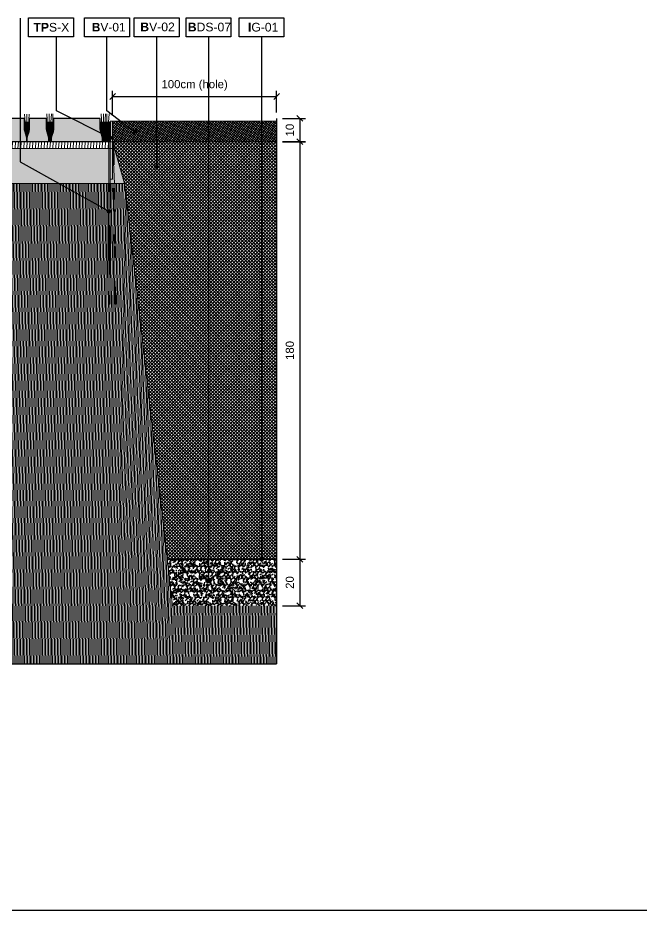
# Model space of a CAD drawing. Header units: metres. Extents: x -325 to 301, y -147 to 149.
# Drawn here: x 69.228 to 71.913, y 13.457 to 17.302 of the extents above; entities that cross this region are included whole.
import ezdxf

# ---------------------------------------------------------------- set-up
doc = ezdxf.new("R2010")
doc.units = ezdxf.units.M
doc.linetypes.add('ACAD_ISO03W100', pattern=[30, 12, -18])
doc.linetypes.add('DASH_1', pattern=[0.4, 0.1, -0.3])
doc.layers.get('Defpoints').update_dxf_attribs({"lineweight": 13})
doc.layers.add('-aux', color=50, linetype='Continuous', plot=False)
doc.layers.add('0-TX-1_25', color=7, linetype='Continuous', true_color=0x3f4f7f)
doc.layers.add('03-SOL-H-sorra', color=7, linetype='Continuous', true_color=0x7e7a67)
for name, color, linetype in [('02-L-Geotextile', 32, 'Continuous'), ('1-L- kodolé', 7, 'Continuous'), ('1-SECCIÓ', 1, 'Continuous'), ('A-KEYPLAN_HATCH', 7, 'Continuous'), ('A_TEXT_2', 7, 'Continuous'), ('EIT_3 TR terra vegetal', 45, 'Continuous')]:
    doc.layers.add(name, color=color, linetype=linetype)
for name, color, linetype, lineweight, true_color in [('03-TR-Paviment_05_Open Joint Precast Pavements', 7, 'Continuous', 5, 0xb3b3b3), ('3- TR terra vegetal', 7, 'Continuous', 0, 0xbea68e), ('3-TR sorra granitica', 7, 'Continuous', 0, 0xf2dac9)]:
    doc.layers.add(name, color=color, linetype=linetype, lineweight=lineweight, true_color=true_color)
for name, color, linetype, lineweight in [('1-CM', 7, 'Continuous', 0), ('1-L-GESPA', 64, 'Continuous', 0), ('2-metall', 5, 'Continuous', 0), ('3-TR Seleccionat', 44, 'Continuous', 0), ('3-TR Tot-u', 37, 'Continuous', 0), ('3-TR-recebo', 252, 'Continuous', 0)]:
    doc.layers.add(name, color=color, linetype=linetype, lineweight=lineweight)
doc.styles.add('Arial_4', font='arial.ttf', dxfattribs={"height": 1.8})
doc.styles.get("Standard").update_dxf_attribs({"font": 'arial.ttf'})
doc.dimstyles.new('ISO-25', dxfattribs={"dimtxt": 0.1, "dimasz": 0.1, "dimexe": 0.1, "dimexo": 0.1, "dimgap": 0.1, "dimtad": 1, "dimdec": 0, "dimlfac": 100, "dimzin": 9, "dimtxsty": 'Standard', "dimblk": 'OBLIQUE', "dimcen": 0.1, "dimadec": 0, "dimazin": 0, "dimtfac": 1, "dimtdec": 0, "dimtmove": 0, "dimatfit": 3, "dimldrblk": 'OBLIQUE', "dimfxl": 1, "dimarcsym": 0})
pattern_1 = [(356.7506083412253, (119.4300498744814, -9.865217938672465), (0.0001417054676983827, 0.002495980681099989), [])]

# ---------------------------------------------------------------- blocks, each defined once
blk = doc.blocks.new('_Oblique')
at = {"color": 0, "lineweight": -2}
blk.add_line((-0.499999999995058, -0.4999999998130015), (0.500000000028669, 0.500000000163238), dxfattribs=at)
blk = doc.blocks.new('*D2151')
at = {"layer": '0-TX-1_25', "color": 0, "lineweight": -2, "transparency": 16777216}
for p, q in [((70.36767652170772, 16.86848977604487), (70.46765971916469, 16.86848977604487)), ((70.44265971916468, 16.86848977604487), (70.44265971916468, 16.76808887358889)), ((70.36767652170772, 16.76808887358889), (70.46765971916469, 16.76808887358889))]:
    blk.add_line(p, q, dxfattribs=at)
at = {"layer": 'Defpoints', "color": 0, "transparency": 16777216}
for p in [(70.34267652170772, 16.86848977604487), (70.34267652170772, 16.76808887358889), (70.44265971916468, 16.76808887358889)]:
    blk.add_point(p, dxfattribs=at)
at = {"layer": '0-TX-1_25', "color": 0, "lineweight": -2, "transparency": 16777216, "xscale": 0.025, "yscale": 0.025, "zscale": 0.025}
for p, rotation in [((70.44265971916468, 16.86848977604487), 90), ((70.44265971916468, 16.76808887358889), 270)]:
    blk.add_blockref('_Oblique', p, dxfattribs=dict(at, rotation=rotation))
at = {"layer": '0-TX-1_25', "color": 0, "transparency": 16777216, "insert": (70.39978966459441, 16.81828932481686), "char_height": 0.035, "attachment_point": 5, "rotation": 90}
blk.add_mtext('10', dxfattribs=at)
blk = doc.blocks.new('*D2145')
at = {"layer": '0-TX-1_25', "color": 0, "lineweight": -2, "transparency": 16777216}
for p, q in [((70.3677384717866, 16.76851358359271), (70.4677216691313, 16.76851358359271)), ((70.44272166913129, 16.76851358359271), (70.44272166913129, 14.96851387272304)), ((70.36773847167413, 14.96851387272304), (70.4677216691313, 14.96851387272304))]:
    blk.add_line(p, q, dxfattribs=at)
at = {"layer": 'Defpoints', "color": 0, "transparency": 16777216}
for p in [(70.34273847178659, 16.76851358359271), (70.34273847167412, 14.96851387272304), (70.44272166913129, 14.96851387272304)]:
    blk.add_point(p, dxfattribs=at)
at = {"layer": '0-TX-1_25', "color": 0, "lineweight": -2, "transparency": 16777216, "xscale": 0.025, "yscale": 0.025, "zscale": 0.025}
for p, rotation in [((70.44272166913129, 16.76851358359271), 90), ((70.44272166913129, 14.96851387272304), 270)]:
    blk.add_blockref('_Oblique', p, dxfattribs=dict(at, rotation=rotation))
at = {"layer": '0-TX-1_25', "color": 0, "transparency": 16777216, "insert": (70.39985161456102, 15.86851372815785), "char_height": 0.035, "attachment_point": 5, "rotation": 90}
blk.add_mtext('180', dxfattribs=at)
blk = doc.blocks.new('*D2146')
at = {"layer": '0-TX-1_25', "color": 0, "lineweight": -2, "transparency": 16777216}
for p, q in [((70.36767652182019, 14.96848977604491), (70.46765971916497, 14.96848977604491)), ((70.44265971916496, 14.96848977604491), (70.44265971916496, 14.76848977604488)), ((70.36767652170772, 14.76848977604488), (70.46765971916497, 14.76848977604488))]:
    blk.add_line(p, q, dxfattribs=at)
at = {"layer": 'Defpoints', "color": 0, "transparency": 16777216}
for p in [(70.34267652182018, 14.96848977604491), (70.34267652170772, 14.76848977604488), (70.44265971916496, 14.76848977604488)]:
    blk.add_point(p, dxfattribs=at)
at = {"layer": '0-TX-1_25', "color": 0, "lineweight": -2, "transparency": 16777216, "xscale": 0.025, "yscale": 0.025, "zscale": 0.025}
for p, rotation in [((70.44265971916496, 14.96848977604491), 90), ((70.44265971916496, 14.76848977604488), 270)]:
    blk.add_blockref('_Oblique', p, dxfattribs=dict(at, rotation=rotation))
at = {"layer": '0-TX-1_25', "color": 0, "transparency": 16777216, "insert": (70.39978966459469, 14.86848977604487), "char_height": 0.035, "attachment_point": 5, "rotation": 90}
blk.add_mtext('20', dxfattribs=at)
blk = doc.blocks.new('hatch keyplan 2')
at = {"layer": 'A-KEYPLAN_HATCH'}
blk.add_lwpolyline([(0, 0.005476596624248486), (0.012874798693294, 0.005476596623793739), (0.012874798693294, -2.273736754432321e-13), (0, 0)], close=True, dxfattribs=at)
blk = doc.blocks.new('hatch keyplan')
at = {"layer": 'A-KEYPLAN_HATCH'}
blk.add_blockref('hatch keyplan 2', (1.430579833341536, 0.8521467901477053), dxfattribs=at)
blk = doc.blocks.new('IG01')
at = {"layer": 'A-KEYPLAN_HATCH', "xscale": 10, "yscale": 10, "zscale": 10}
blk.add_blockref('hatch keyplan', (-14.30579833341537, -8.521467901477052), dxfattribs=at)
at = {"layer": 'A_TEXT_2', "insert": (-0.007977307986635651, 0.04045896306516727), "char_height": 0.025, "attachment_point": 1}
blk.add_mtext_dynamic_manual_height_columns('\\pi0.03354;{\\fArial|b1|i0|c0|p34;I}G-01', width=0.1456192034901793, gutter_width=0.15, heights=[0], dxfattribs=at)
blk = doc.blocks.new('B-V02')
at = {"layer": 'A-KEYPLAN_HATCH'}
blk.add_blockref('hatch keyplan', (-1.430579833341536, -0.8521467901477053), dxfattribs=at)
at = {"layer": 'A_TEXT_2', "insert": (-0.000797730798460905, 0.004122186061006561), "char_height": 0.0025, "attachment_point": 1}
blk.add_mtext_dynamic_manual_height_columns('\\pi0.00255;{\\fArial|b1|i0|c0|p34;B}V-02', width=0.01456192034901793, gutter_width=0.015, heights=[0], dxfattribs=at)
blk = doc.blocks.new('B-V01')
at = {"layer": 'A-KEYPLAN_HATCH'}
blk.add_blockref('hatch keyplan', (-1.430579833437449, -0.8521467901477053), dxfattribs=at)
at = {"layer": 'A_TEXT_2', "lineweight": 211, "insert": (-0.0007911714825610261, 0.004018987603517488), "char_height": 0.002458832335329342, "attachment_point": 1, "line_spacing_factor": 0.9385317878468563, "style": 'Arial_4'}
blk.add_mtext_dynamic_manual_height_columns('\\pi0.00285;{\\fArial|b1|i0|c0|p34;B}V-01', width=0.01456192034901793, gutter_width=0.015, heights=[0], dxfattribs=at)
blk = doc.blocks.new('POINT')
at = {"layer": '0-TX-1_25'}
h = blk.add_hatch(dxfattribs=at)
h.set_pattern_fill('ANGLE', color=256)
h.set_pattern_definition([(0, (-83.74681484067048, -12.72584030761209), (0, 6.985), [5.08, -1.905]), (90, (-83.74681484067048, -12.72584030761209), (-6.985, 4.277078946022131e-16), [5.08, -1.905])])
edge = h.paths.add_edge_path()
edge.add_arc((0, 0), 0.0075, 0, 360)
h = blk.add_hatch(color=256, dxfattribs=at)
h.dxf.hatch_style = 1
edge = h.paths.add_edge_path()
edge.add_arc((0, 0), 0.0075, 0, 360)
blk.add_circle((0, 0), 0.0075, dxfattribs=at)
blk = doc.blocks.new('*D2152')
at = {"layer": '0-TX-1_25', "color": 0, "lineweight": -2, "transparency": 16777216}
for p, q in [((69.63629628993367, 16.8816822249938), (69.63629628993367, 16.98795874827203)), ((69.63629628993367, 16.96295874827203), (70.34267426746223, 16.96295874827203)), ((70.34267426746223, 16.89351692064908), (70.34267426746223, 16.98795874827203))]:
    blk.add_line(p, q, dxfattribs=at)
at = {"layer": 'Defpoints', "color": 0, "transparency": 16777216}
for p in [(70.34267426746223, 16.96295874827203), (69.63629628993367, 16.8566822249938), (70.34267426746223, 16.86851692064908)]:
    blk.add_point(p, dxfattribs=at)
at = {"layer": '0-TX-1_25', "color": 0, "lineweight": -2, "transparency": 16777216, "xscale": 0.025, "yscale": 0.025, "zscale": 0.025, "rotation": 180}
blk.add_blockref('_Oblique', (69.63629628993367, 16.96295874827203), dxfattribs=at)
at = {"layer": '0-TX-1_25', "color": 0, "lineweight": -2, "transparency": 16777216, "xscale": 0.025, "yscale": 0.025, "zscale": 0.025}
blk.add_blockref('_Oblique', (70.34267426746223, 16.96295874827203), dxfattribs=at)
at = {"layer": '0-TX-1_25', "color": 0, "transparency": 16777216, "insert": (69.98948527869794, 17.0109021316281), "char_height": 0.035, "attachment_point": 5}
blk.add_mtext('100cm (hole)', dxfattribs=at)
blk = doc.blocks.new('B-DS07')
at = {"layer": 'A-KEYPLAN_HATCH'}
blk.add_blockref('hatch keyplan', (-1.430579833341536, -0.8521467901477053), dxfattribs=at)
at = {"layer": 'A_TEXT_2', "insert": (-0.0007977306934924266, 0.004083503112212838), "char_height": 0.0025, "attachment_point": 1}
blk.add_mtext_dynamic_manual_height_columns('\\pi0.00128;{\\fArial|b1|i0|c0|p34;B}DS-07', width=0.01456192034901793, gutter_width=0.015, heights=[0], dxfattribs=at)

msp = doc.modelspace()

# ---------------------------------------------------------------- hatches: boundary and pattern name
at = {"layer": '03-SOL-H-sorra'}
h = msp.add_hatch(dxfattribs=at)
h.set_pattern_fill('GRAVEL', color=256, scale=0.0015, angle=45.57823182521773, style=0)
h.set_pattern_definition([(273.5910193252177, (0.3886384345742329, -63.18422876266615), (0.0315614064445395, -0.4576978562580837), [0.005125821599999995, -0.5074572545934743]), (230.5479728252178, (0.3889594862978782, -63.18934452915718), (0.2927988807063723, 0.3532028672832049), [0.00879607079999999, -0.8708107334028593]), (178.0886789252177, (0.3833701837850043, -63.19613647368138), (0.5659992078467491, -0.02122985437609437), [0.006202222799999995, -0.6140208419114993]), (312.8519208252177, (0.3797726733700557, -63.21341575100465), (-0.5175580738186486, 0.5605615490069846), [0.008010067800000001, -0.79299656138607]), (338.4118860052178, (0.3852203669025158, -63.21928804162896), (-0.4598729198166084, 0.1839537648957676), [0.007854505500000001, -0.77759711618016]), (42.85192082521767, (0.392523911060735, -63.22217796684059), (-0.5605615490069846, -0.5175580738186486), [0.008010067800000001, -0.79299656138607]), (83.27247229521772, (0.3983962016850597, -63.21673027330814), (-0.07456488151619256, -0.6204217665785452), [0.0105929049, -1.048696729713705]), (117.8335601952177, (0.399637137157967, -63.20621031455575), (-0.4119755516710567, 0.7771642521535052), [0.0100007928, -0.990078849028575]), (167.0077974452177, (0.3949677183943407, -63.1973665338365), (-0.5670867396270464, 0.1289874402380721), [0.00803719499999999, -0.7956831854806795]), (220.8145901252177, (0.3871362616254146, -63.19555962214071), (0.3205539276823793, 0.2726565595165129), [0.0091756992, -0.44960905425]), (267.9756696252177, (0.3801918328030354, -63.2015569789194), (-0.02068608868320609, -0.6198780006864176), [0.0118661688, -1.174751587682655]), (184.3923066552177, (0.4064456245081942, -63.18674325956528), (-0.3499402705637986, -0.03047387467488752), [0.004050068099999999, -0.40095848736516]), (217.0474662252178, (0.402407433874103, -63.18705343597117), (0.4011002339134928, 0.3004116048933317), [0.007705229699999995, -0.7628195849555993]), (270.5782318252178, (0.3962575927972267, -63.19169566644035), (0.02721127936783295, -0.02666751347925078), [0.0053881401, -0.04849339662642]), (248.7768223352178, (0.3911255133295271, -63.19040035437858), (0.07891500867375595, 0.189391423792005), [0.0029016198, -0.2872593355334099]), (337.3796413152177, (0.3900751257670265, -63.19310516933871), (-0.108301351586422, 0.05279126106236078), [0.004103484300000001, -0.20107129485]), (76.54198835521774, (0.3938629542429766, -63.19468346951193), (0.02557998170702847, 0.1349688650610565), [0.006664794899999999, -0.21549447229365]), (207.1432830052177, (0.3954140661217593, -63.18820170139362), (0.08054630632486659, 0.02775504526062822), [0.004819307100000001, -0.11566347175242]), (61.96777215921773, (0.3746079679490606, -63.20888771137206), (0.1850412966889904, 0.3521153341160528), [0.006751320000000001, -0.668382400088085]), (115.9244077652177, (0.3777808812721446, -63.20292841820556), (0.1926540191158534, -0.402187765749548), [0.005663984099999996, -0.5607332351729994]), (338.7768223352177, (0.3899718102481842, -63.18286819869776), (-0.1893914237921448, 0.07891500867381042), [0.005803201500000001, -0.2843577538334099]), (29.18869149521774, (0.3953814401684355, -63.18496897382279), (-0.3483089728825237, -0.1921102532649198), [0.006751319999999996, -0.6683824000880993]), (25.02218660521773, (0.3914789611571052, -63.22542156972919), (-0.1877601261319029, -0.08272136988065176), [0.006510527999999999, -0.3190160146965901]), (340.3533724252178, (0.3973784400758547, -63.22266781583909), (-0.4326616405274602, 0.1572862511984727), [0.0054550818, -0.5400539007108001]), (112.3796413152177, (0.4174497647508133, -63.20926359938333), (-0.08272136989245123, 0.1877601261267086), [0.005803201499999995, -0.2843577538334096]), (62.93225646521773, (0.4152402364480707, -63.20389747073418), (-0.237832557729163, -0.4604166857141386), [0.006386741100000002, -0.632285639703]), (115.0221866052177, (0.4043826831459825, -63.22259712627357), (0.08272136987934776, -0.1877601261324785), [0.003255263999999999, -0.3222712786965901]), (146.8881642992177, (0.4158497139420518, -63.21089627614541), (-0.135512630950578, 0.07945877454916227), [0.001942719, -0.19232992446789]), (211.5419883572177, (0.4142224748388799, -63.20983501326512), (0.1072138198055686, 0.05496632462423911), [0.007854505500000001, -0.149235818836035]), (231.5872377852177, (0.4075284081746275, -63.21394389346473), (0.2394638554089973, 0.2987803071700668), [0.007279005, -0.720620472950055]), (349.2682993552177, (0.3963119693860762, -63.19708354572505), (-0.08109007221672618, 0.02612374758503379), [0.005494858199999995, -0.1318766453951998]), (38.73545841521775, (0.4017107239885576, -63.19810674499314), (0.5077702878614525, 0.4092567223212005), [0.0095933514, -0.9497401359754649]), (106.5236277252177, (0.4091939407393994, -63.19210395055556), (0.08380890165317186, -0.2955177118273786), [0.0039226236, -0.38834088477165]), (135.5782318252177, (0.4080783012702653, -63.18834331037404), (-0.05387879284707866, -0.0005437658885821262), [0.002286, -0.035814]), (165.8346689852177, (0.4061787195240072, -63.2136880936477), (0.2971490094863614, -0.07782747690418311), [0.005293004400000001, -0.524009111598]), (93.59101932521773, (0.4010466400563217, -63.21239278158595), (-0.03156140644293765, 0.4576978562581842), [0.01025164319999999, -0.5023314329934743]), (45.57823182521773, (0.400404536609031, -63.20216124860389), (-0.0005437658885821262, 0.05387879284707866), [0.00990599999999999, -0.02819399999999998]), (10.88307832521775, (0.4073380901136261, -63.19508631596825), (0.4571540903210559, 0.08544019957095594), [0.0060241434, -0.5963897508621]), (299.6328359252177, (0.4132538820090303, -63.19394892586357), (0.08217760399441565, -0.1338813332833923), [0.005547436199999999, -0.27182475058158]), (253.2242071852178, (0.4159967605813648, -63.19877082892538), (-0.2345699624821267, -0.7836894427648844), [0.009032176500000001, -0.89418696634407]), (221.0043105652177, (0.4133898234811824, -63.20741862407533), (-0.3738889545980399, -0.3270791183025397), [0.009555441899999989, -0.9459876968435994])])
h.paths.add_polyline_path([(69.87165658948553, 14.96848977604488), (69.89434248433643, 14.76848977604487), (70.34267652170769, 14.76848977604487), (70.34267652170769, 14.96848977604488)])
at = {"layer": '03-TR-Paviment_05_Open Joint Precast Pavements'}
h = msp.add_hatch(color=256, dxfattribs=at)
h.dxf.hatch_style = 1
edge = h.paths.add_edge_path()
edge.add_line((69.26673800021018, 16.76830608141091), (69.26673592602545, 16.77650185996912))
edge.add_arc((69.21831836831147, 16.77648961269604), 0.04841755926295555, 0.01449302847969837, 16.01351215486758)
edge.add_line((69.26485716481271, 16.78984627639616), (69.25890527698587, 16.81058450620071))
edge.add_arc((69.31383246701937, 16.82634864772547), 0.05714459172125028, 180.0144965317538, 196.0135156580373, ccw=False)
edge.add_line((69.25668787712718, 16.82633418944623), (69.25667747102864, 16.86745946239301))
edge.add_line((69.25667747102864, 16.86745946239301), (69.25588026591508, 16.8674592611476))
edge.add_line((69.25588026591508, 16.8674592611476), (69.25588005234465, 16.86830333693075))
edge.add_line((69.25588005234465, 16.86830333693075), (69.1100541857458, 16.86826644105449))
edge.add_line((69.1100541857458, 16.86826644105449), (69.11005440024826, 16.86742236247761))
edge.add_line((69.11005440024826, 16.86742236247761), (69.10925719466799, 16.86742216542302))
edge.add_line((69.10925719466799, 16.86742216542302), (69.10926760076735, 16.82629688921662))
edge.add_arc((69.05212301395555, 16.82628243184751), 0.05714458864063233, -15.984523506289804, 0.014495619992999309, ccw=False)
edge.add_line((69.10705817078498, 16.81054608681339), (69.1011167791432, 16.78980484308101))
edge.add_arc((69.14766232167455, 16.7764717294614), 0.04841755310144361, 164.0154771016147, 180.0144962280055)
edge.add_line((69.09924477012277, 16.77645947948614), (69.0992468433757, 16.76826370279035))
edge.add_line((69.0992468433757, 16.76826370279035), (69.26673800021018, 16.76830608141091))
h = msp.add_hatch(color=256, dxfattribs=at)
h.dxf.hatch_style = 1
edge = h.paths.add_edge_path()
edge.add_line((69.36170108254427, 16.76833010178805), (69.36169900882507, 16.77652588081202))
edge.add_arc((69.3132814485247, 16.776513627144), 0.04841756185096326, 0.014500595268324, 16.01351972165592)
edge.add_line((69.35982024574957, 16.78987029770423), (69.35386835838854, 16.81060852704323))
edge.add_arc((69.40879554534199, 16.82637266644481), 0.05714458817501283, 180.0144953374931, 196.0135144637736, ccw=False)
edge.add_line((69.35165095899573, 16.82635820935758), (69.35164055289695, 16.8674834832357))
edge.add_line((69.35164055289695, 16.8674834832357), (69.35084334778317, 16.86748328292158))
edge.add_line((69.35084334778317, 16.86748328292158), (69.35084313467861, 16.86832735777352))
edge.add_line((69.35084313467861, 16.86832735777352), (69.27754534258216, 16.86830881222448))
edge.add_line((69.27754534258216, 16.86830881222448), (69.27754555615294, 16.86746473504438))
edge.add_line((69.27754555615294, 16.86746473504438), (69.27674835057314, 16.86746453612714))
edge.add_line((69.27674835057314, 16.86746453612714), (69.27675875574073, 16.82633926178315))
edge.add_arc((69.21961416442522, 16.82632480040089), 0.05714459314535171, -15.98451948366369, 0.01449964261689729, ccw=False)
edge.add_line((69.27454932669002, 16.81058845798316), (69.26860793458233, 16.78984721518199))
edge.add_arc((69.31515348089226, 16.77651410441124), 0.04841755594941651, 164.0154815738612, 180.0145007002523)
edge.add_line((69.26673592649347, 16.776501850656), (69.26673800021219, 16.76830607349468))
edge.add_line((69.26673800021219, 16.76830607349468), (69.36170108254427, 16.76833010178805))
h = msp.add_hatch(color=256, dxfattribs=at)
h.dxf.hatch_style = 1
edge = h.paths.add_edge_path()
edge.add_line((69.59293781376324, 16.76838860018094), (69.59293574144117, 16.7765843787396))
edge.add_arc((69.54451818491928, 16.77657212792036), 0.04841755807176097, 0.01449722525090873, 16.01351635164343)
edge.add_line((69.5910569792972, 16.78992879470073), (69.58510509100472, 16.81066702450515))
edge.add_arc((69.6400322812716, 16.82643116437316), 0.05714459148854088, 180.0144948705215, 196.0135139968075, ccw=False)
edge.add_line((69.5828876916117, 16.82641670775082), (69.58287728597882, 16.86754198069772))
edge.add_line((69.58287728597882, 16.86754198069772), (69.5820800803996, 16.86754177945218))
edge.add_line((69.5820800803996, 16.86754177945218), (69.58207986682882, 16.8683858566323))
edge.add_line((69.58207986682882, 16.8683858566323), (69.38250842390742, 16.868335360967))
edge.add_line((69.38250842390742, 16.868335360967), (69.38250863794414, 16.86749128285568))
edge.add_line((69.38250863794414, 16.86749128285568), (69.38171143282986, 16.86749108440422))
edge.add_line((69.38171143282986, 16.86749108440422), (69.3817218375319, 16.82636580959445))
edge.add_arc((69.32457724976298, 16.82635134702188), 0.05714458959906427, -15.984518289300127, 0.01450083698148319, ccw=False)
edge.add_line((69.37951240894664, 16.81061500672587), (69.3735710163734, 16.78987376345893))
edge.add_arc((69.42011655771272, 16.77654065338537), 0.04841755097899283, 164.0154807472067, 180.0144998735955)
edge.add_line((69.37169900828417, 16.77652840032995), (69.37170108153747, 16.76833262223718))
edge.add_line((69.37170108153747, 16.76833262223718), (69.59293781376324, 16.76838860018094))
at = {"layer": '2-metall'}
h = msp.add_hatch(color=256, dxfattribs=at)
h.dxf.hatch_style = 1
h.paths.add_polyline_path([(69.62529628958582, 16.8566822249938), (69.63629628993367, 16.8566822249938), (69.63629628993367, 16.60668222487273), (69.62529628772317, 16.60668222545482), (69.62529628772317, 16.73668222488204)])
at = {"layer": '3- TR terra vegetal'}
h = msp.add_hatch(dxfattribs=at)
h.set_pattern_fill('_USER', color=256, scale=0.002499999999999998, angle=-38.89586389563746, style=0, pattern_type=0)
h.set_pattern_definition([(356.7506083412253, (78.70213157589482, 10.06291834422345), (0.0001417054676983827, 0.002495980681099989), [])])
edge = h.paths.add_edge_path()
edge.add_line((69.2667380024919, 16.76830258476079), (69.26673592877307, 16.77649836238777))
edge.add_arc((69.21831837413956, 16.77648611299278), 0.04841755618303388, 0.01449554040360259, 16.01351466651766)
edge.add_line((69.26485716709487, 16.78984277788336), (69.25890528066422, 16.81058101094789))
edge.add_arc((69.3138324704648, 16.82634515412946), 0.05714459195442911, 180.0144981929823, 196.0135173192024, ccw=False)
edge.add_line((69.25668788033985, 16.82633069419332), (69.25668141334786, 16.85189330198986))
edge.add_line((69.25668141334786, 16.85189330198986), (69.27675229149456, 16.85189837898324))
edge.add_line((69.27675229149456, 16.85189837898324), (69.27675875848658, 16.82633577118671))
edge.add_arc((69.219614166938, 16.82632131146121), 0.05714459337800469, -15.984521144904988, 0.014497981409192562, ccw=False)
edge.add_line((69.2745493289702, 16.81058496738662), (69.26860793686231, 16.78984372551676))
edge.add_arc((69.31515346922077, 16.77651061163463), 0.04841754339417328, 164.0154734879096, 180.0144926141246)
edge.add_line((69.26673592737549, 16.77649836471572), (69.2667380015608, 16.76830258382923))
h = msp.add_hatch(dxfattribs=at)
h.set_pattern_fill('_USER', color=256, scale=0.002499999999999998, angle=-38.89586389563746, style=0, pattern_type=0)
h.set_pattern_definition(pattern_1)
edge = h.paths.add_edge_path()
edge.add_line((69.37170108288304, 16.76832914467892), (69.36170108482374, 16.76832661398545))
edge.add_line((69.36170108482374, 16.76832661398545), (69.3616990106389, 16.77652239300932))
edge.add_arc((69.31328145931901, 16.77651014314953), 0.04841755286952132, 0.01449609141845838, 16.01351521753318)
edge.add_line((69.35982024896094, 16.7898668075736), (69.35386836299595, 16.81060504063822))
edge.add_arc((69.40879554640296, 16.82636918123004), 0.0571445850945229, 180.0144974655581, 196.013516591775, ccw=False)
edge.add_line((69.35165096313773, 16.82635472202114), (69.3516444952144, 16.85191732981744))
edge.add_line((69.3516444952144, 16.85191732981744), (69.38171537235183, 16.85192493703883))
edge.add_line((69.38171537235183, 16.85192493703883), (69.3817218393436, 16.82636233017365))
edge.add_arc((69.32457724945164, 16.82634787068133), 0.05714459172132956, -15.984521378270017, 0.014497748040923852, ccw=False)
edge.add_line((69.37951240982711, 16.8106115268392), (69.37357101725331, 16.78987028590056))
edge.add_arc((69.42011655693635, 16.7765371760593), 0.04841754932278709, 164.0154804717324, 180.0144995979491)
edge.add_line((69.37169900916395, 16.77652492323723), (69.37170108288304, 16.76832914467892))
edge.add_line((69.37170108288304, 16.76832914467892), (69.36170108482374, 16.76832661398545))
h = msp.add_hatch(dxfattribs=at)
h.set_pattern_fill('_USER', color=256, scale=0.002499999999999998, angle=-38.89586389563746, style=0, pattern_type=0)
h.set_pattern_definition(pattern_1)
edge = h.paths.add_edge_path()
edge.add_line((69.59293781743713, 16.76838512262326), (69.5951044348685, 16.76846045050525))
edge.add_arc((69.27507783517228, 16.71922969922669), 0.3237911230787166, 8.745443405829109, 12.61138185694638)
edge.add_line((69.59105698204023, 16.78992531528017), (69.58510509560946, 16.81066354881035))
edge.add_arc((69.64003228398667, 16.82642769010199), 0.05714459006491956, 180.014496765268, 196.0135158914846, ccw=False)
edge.add_line((69.58288769575087, 16.82641323159027), (69.58288122736211, 16.85197583845512))
edge.add_line((69.58288122736211, 16.85197583845512), (69.62529305516958, 16.85198091510159))
edge.add_line((69.62529305516958, 16.85198091510159), (69.62529952309279, 16.82641830777098))
edge.add_line((69.62529952309279, 16.82641830777098), (69.6252801415034, 16.76848976761286))
edge.add_line((69.6252801415034, 16.76848976761286), (69.60729891726136, 16.76846426621083))
edge.add_line((69.60729891726136, 16.76846426621083), (69.59510443347106, 16.76846045236753))
edge.add_line((69.59510443347106, 16.76846045236753), (69.59293781650592, 16.76838512215735))
at = {"layer": '3-TR Seleccionat'}
h = msp.add_hatch(dxfattribs=at)
h.set_pattern_fill('ANSI31', color=256, scale=0.002, angle=223.8682194563586, style=0)
h.set_pattern_definition([(268.8682194563586, (428204.6732236163, -659405.297450917), (-0.006348761178338337, 0.0001254252782496586), [])])
h.paths.add_polyline_path([(67.461839327369, 16.38864139983551), (67.461839327369, 14.51848977604487), (70.34267652170769, 14.51848977604487), (70.34267652170769, 14.76848977604487), (69.89434248433643, 14.76848977604487), (69.68790089790646, 16.58848927605712), (68.40385150047759, 16.58848927605713), (67.461839327369, 16.58848927605713)])
at = {"layer": '3-TR sorra granitica'}
h = msp.add_hatch(dxfattribs=at)
h.set_pattern_fill('LINE', color=256, scale=0.09999999999999998, angle=51.10413610436253, style=0)
h.set_pattern_definition([(86.75060834311068, (104.0414284897784, 223.2750706917755), (-0.01247990340552328, 0.0007085273380812319), [])])
h.paths.add_polyline_path([(68.41376043909193, 16.73809043245068), (68.41434524917558, 16.76769227673314), (68.4341581761287, 16.73809559343542), (69.62529628772317, 16.73816215037444), (69.62528014845256, 16.76851053756056), (68.40759453071063, 16.76808887358888), (68.4076021208839, 16.73808887428829)])
at = {"layer": '3-TR Tot-u'}
h = msp.add_hatch(dxfattribs=at)
h.set_pattern_fill('EARTH', color=256, scale=0.005, angle=-84.07414778341365)
h.set_pattern_definition([(275.9258522165863, (4.585589695748823, -62.99837885617912), (0.03485825126725671, -0.02830242601949161), [0.03175, -0.03175]), (275.9258522165863, (4.59743232274009, -62.99714963894516), (0.03485825126725671, -0.02830242601949161), [0.03175, -0.03175]), (275.9258522165863, (4.609274949731351, -62.9959204217112), (0.03485825126725671, -0.02830242601949161), [0.03175, -0.03175]), (5.925852216586344, (4.613632231139761, -62.99945822496365), (0.02830242601949161, 0.03485825126725671), [0.03174999999999995, -0.03174999999999995]), (5.925852216586344, (4.614861448373716, -63.0113008519549), (0.02830242601949161, 0.03485825126725671), [0.03174999999999995, -0.03174999999999995]), (5.925852216586344, (4.616090665607672, -63.02314347894617), (0.02830242601949161, 0.03485825126725671), [0.03174999999999995, -0.03174999999999995])])
h.paths.add_polyline_path([(68.4052198415228, 16.53783138054538), (68.40099428444869, 16.53791486008647), (68.40099285046017, 16.53783293287904)])
h.paths.add_polyline_path([(67.461839327369, 16.5885932382734), (68.46241961628861, 16.58848927605713), (69.68790089790646, 16.58848927605714), (69.6449867274669, 16.7381632505962), (69.60406937535862, 16.73809563783914), (67.461839327369, 16.73747403263822)])
at = {"layer": '3-TR-recebo'}
h = msp.add_hatch(dxfattribs=at)
h.set_pattern_fill('_USER', color=256, scale=0.007999999999999995, angle=230.5314970636029, style=0, double=1, pattern_type=0)
h.set_pattern_definition([(230.5314970636029, (42.18865835449789, -80.81803818337364), (0.006175793091558674, -0.005085231527694297), []), (320.5314970636029, (42.18865835449789, -80.81803818337364), (0.005085231527694297, 0.006175793091558674), [])])
h.paths.add_polyline_path([(69.68790089883754, 16.76848948784607), (69.86165895248958, 16.76845637355861), (69.68790089790645, 16.76848948691452), (69.63632369524221, 16.76847334818772), (69.63629628993367, 16.8560570324662), (70.3426749049597, 16.8560570324662), (70.3426781384557, 16.76848948691452), (69.861658951092, 16.76845637588657)])
at = {"layer": 'EIT_3 TR terra vegetal'}
h = msp.add_hatch(dxfattribs=at)
h.set_pattern_fill('_USER', color=256, scale=0.01, angle=45.00000000000005, style=0, double=1, pattern_type=0)
h.set_pattern_definition([(45.00000000000005, (0.3966491042369995, -63.23048839729024), (-0.007071067811865481, 0.007071067811865469), []), (135.0000000000001, (0.3966491042369995, -63.23048839729024), (-0.00707106781186547, -0.007071067811865481), [])])
h.paths.add_polyline_path([(69.87165658948551, 14.96848977604488), (69.68790089790645, 16.58848927605712), (69.63632369524221, 16.76847334818772), (70.34267652170769, 16.76848948691452), (70.34267652170769, 14.96848977604488)])

# ---------------------------------------------------------------- linework, layer by layer
at = {"layer": '-aux'}
for points in [[(69.2667380015608, 16.76830258382923), (69.2667380024919, 16.76830258476079), (69.26673592877307, 16.77649836238777, 0.06992251114754273), (69.26485716709487, 16.78984277788336), (69.25890528066422, 16.81058101094789, -0.06992251114800961), (69.25668788033985, 16.82633069419332), (69.25668141334786, 16.85189330198986), (69.27675229149456, 16.85189837898324), (69.27675875848658, 16.82633577118671, -0.0699225111484148), (69.2745493289702, 16.81058496738662), (69.26860793686231, 16.78984372551676, 0.06992251114798485), (69.26673592737549, 16.77649836471572), (69.2667380015608, 16.76830258382923), (69.2667380024919, 16.76830258476079)], [(69.37170108288304, 16.76832914467892), (69.36170108482374, 16.76832661398545), (69.3616990106389, 16.77652239300932, 0.06992251114754273), (69.35982024896094, 16.7898668075736), (69.35386836299595, 16.81060504063822, -0.06992251114800961), (69.35165096313773, 16.82635472202114), (69.3516444952144, 16.85191732981744), (69.38171537235183, 16.85192493703883), (69.3817218393436, 16.82636233017365, -0.0699225111484148), (69.37951240982711, 16.8106115268392), (69.37357101725331, 16.78987028590056, 0.06992251114798485), (69.37169900916395, 16.77652492323723), (69.37170108288304, 16.76832914467892), (69.36170108482374, 16.76832661398545)], [(69.59293781650592, 16.76838512215735), (69.59293781743713, 16.76838512262326), (69.5951044348685, 16.76846045050525, 0.016869938755448), (69.59105698204023, 16.78992531528017), (69.58510509560946, 16.81066354881035, -0.06992251114800961), (69.58288769575087, 16.82641323159027), (69.58288122736211, 16.85197583845512), (69.62529305516958, 16.85198091510159), (69.62529952309279, 16.82641830777098), (69.6252801415034, 16.76848976761286), (69.60729891726136, 16.76846426621083), (69.59510443347106, 16.76846045236753), (69.59293781650592, 16.76838512215735), (69.59293781743713, 16.76838512262326)]]:
    msp.add_lwpolyline(points, format="xyb", dxfattribs=at)
for points in [[(67.461839327369, 14.51848977604487), (70.34267652170769, 14.51848977604487)], [(12.23447743480324, 13.4566912249669), (142.2344774348032, 13.4566912249669)]]:
    msp.add_lwpolyline(points, dxfattribs=at)
at = {"layer": '0-TX-1_25'}
for points in [[(69.23784508825406, 17.30011554387265), (69.23784508825406, 16.68074811453861), (69.62028003203002, 16.46807630347519)], [(69.62529628828382, 16.78460939525467), (69.39432260505477, 16.90093318834668), (69.39432260505477, 17.21967139159479)], [(69.72770450234852, 16.81197220775043), (69.61203092081281, 16.90093318834668), (69.61203092081281, 17.21967139159479)], [(69.82596522694836, 17.21967139160161), (69.82596522694836, 16.65950146504925)], [(70.04955721558427, 17.21967139161531), (70.04955721558427, 14.87879875715167)], [(70.27760460580573, 17.21967139160843), (70.2776055104957, 14.96848977604488)]]:
    msp.add_lwpolyline(points, dxfattribs=at)
at = {"layer": '02-L-Geotextile', "linetype": 'ACAD_ISO03W100', "ltscale": 0.002, "const_width": 0.005}
msp.add_lwpolyline([(69.68794092280693, 16.58820006322382), (69.87165658948553, 14.96848977604488)], dxfattribs=at)
at = {"layer": '02-L-Geotextile', "color": 244, "linetype": 'ACAD_ISO03W100', "ltscale": 0.002, "true_color": 0x991b1e, "const_width": 0.005}
msp.add_lwpolyline([(69.87165658948553, 14.96848977604488), (70.34267652170769, 14.96848977604488)], dxfattribs=at)
at = {"layer": '1-CM'}
for p, q in [((68.43415814640355, 16.73809563783905), (69.60406937535862, 16.73809563783914)), ((69.68790089790646, 16.58848927605712), (67.461839327369, 16.58790565604344))]:
    msp.add_line(p, q, dxfattribs=at)
for points in [[(69.63629628993367, 16.8560570324662), (70.3426749049597, 16.8560570324662)], [(70.34267652170769, 16.76808887358888), (68.40759453071063, 16.76808887358888), (68.40760212046398, 16.73808887428817), (68.43415817547175, 16.73809559441676)], [(69.62528003203002, 16.76848976761286), (69.62028003203002, 16.76848976761286), (69.62028003203002, 16.06848976761286), (69.62528003203002, 16.06848976761286), (69.62528003203002, 16.76848976761286), (69.62028003203002, 16.76848976766648)], [(69.68790089790646, 16.58848927605713), (69.63629628993367, 16.76847333961248)], [(69.63632369524221, 16.76847334818772), (69.64394541814161, 16.5884892760537), (69.68790089790646, 16.58848927605713)], [(68.43415817547175, 16.73809559441676), (69.6449867274669, 16.7381632505962)], [(69.68790089790646, 16.58848927605712), (69.89434248433643, 14.76848977604487)], [(69.87165658948551, 14.96848977604488), (70.34267652170769, 14.96848977604488)]]:
    msp.add_lwpolyline(points, dxfattribs=at)
at = {"layer": '1-CM', "linetype": 'DASH_1', "ltscale": 0.025}
msp.add_lwpolyline([(69.641323695243, 16.7684733481341), (69.636323695243, 16.7684733481341), (69.64652778994359, 16.06795136807489), (69.65152778994359, 16.06795136807489), (69.641323695243, 16.7684733481341), (69.636323695243, 16.76847334818772)], dxfattribs=at)
at = {"layer": '1-L- kodolé'}
for points in [[(69.26673800021018, 16.76830608141091), (69.26673592602545, 16.77650185996912, 0.06992251114875708), (69.26485716481271, 16.78984627639616), (69.25890527698587, 16.81058450620071, -0.0699225111482901), (69.25668787712718, 16.82633418944623), (69.25667747102864, 16.86745946239301), (69.25588026591508, 16.8674592611476), (69.25588005234465, 16.86830333693075), (69.1100541857458, 16.86826644105449), (69.11005440024826, 16.86742236247761), (69.10925719466799, 16.86742216542302), (69.10926760076735, 16.82629688921662, -0.0699225111482901), (69.10705817078498, 16.81054608681339), (69.1011167791432, 16.78980484308101, 0.06992251114875708), (69.09924477012277, 16.77645947948614), (69.0992468433757, 16.76826370279035)], [(69.36170108254427, 16.76833010178805), (69.36169900882507, 16.77652588081202, 0.06992251114875708), (69.35982024574957, 16.78987029770423), (69.35386835838854, 16.81060852704323, -0.0699225111482901), (69.35165095899573, 16.82635820935758), (69.35164055289695, 16.8674834832357), (69.35084334778317, 16.86748328292158), (69.35084313467861, 16.86832735777352), (69.27754534258216, 16.86830881222448), (69.27754555615294, 16.86746473504438), (69.27674835057314, 16.86746453612714), (69.27675875574073, 16.82633926178315, -0.0699225111482901), (69.27454932669002, 16.81058845798316), (69.26860793458233, 16.78984721518199, 0.06992251114875708), (69.26673592649347, 16.776501850656), (69.26673800021219, 16.76830607349468)], [(69.59293781376324, 16.76838860018094), (69.59293574144117, 16.7765843787396, 0.06992251114875708), (69.5910569792972, 16.78992879470073), (69.58510509100472, 16.81066702450515, -0.0699225111482901), (69.5828876916117, 16.82641670775082), (69.58287728597882, 16.86754198069772), (69.5820800803996, 16.86754177945218), (69.58207986682882, 16.8683858566323), (69.38250842390742, 16.868335360967), (69.38250863794414, 16.86749128285568), (69.38171143282986, 16.86749108440422), (69.3817218375319, 16.82636580959445, -0.0699225111482901), (69.37951240894664, 16.81061500672587), (69.3735710163734, 16.78987376345893, 0.06992251114875708), (69.37169900828417, 16.77652840032995), (69.37170108153747, 16.76833262223718)]]:
    msp.add_lwpolyline(points, format="xyb", close=True, dxfattribs=at)
at = {"layer": '1-L-GESPA'}
for points in [[(69.25670786468544, 16.88741690091723), (69.26172555856711, 16.81749631245535)], [(69.26670786321063, 16.8874194306795), (69.26672555829518, 16.8174975780351)], [(69.27670786266631, 16.88742196370157), (69.27172555848972, 16.81749884035531)], [(69.35259564542382, 16.88748023402628), (69.35761333977113, 16.81755964556454)], [(69.3625956448803, 16.8874827637888), (69.36261333949909, 16.81756091160993)], [(69.37259564433586, 16.88748529727657), (69.36761333969388, 16.81756217299882)], [(69.37859564466173, 16.88748681494795), (69.37861334021208, 16.81756496183802)], [(69.5862524590585, 16.88749943971055), (69.59127015340606, 16.81757885031746)], [(69.59625245898091, 16.88750196854184), (69.59627015266848, 16.81758011589709)], [(69.60625245843657, 16.88750450156394), (69.60127015379447, 16.81758137775189)], [(69.61130560957945, 16.88750196854184), (69.61132330326701, 16.81758011589709)], [(69.6213056090351, 16.88750450156394), (69.616323304393, 16.81758137775189)]]:
    msp.add_lwpolyline(points, dxfattribs=at)
at = {"layer": '1-SECCIÓ'}
msp.add_lwpolyline([(70.34267652170769, 16.86848977604487), (70.34267652170769, 14.51848977604487)], dxfattribs=at)
at = {"layer": '2-metall'}
msp.add_lwpolyline([(69.62529628958582, 16.8566822249938), (69.63629628993367, 16.8566822249938), (69.63629628993367, 16.60668222487273), (69.62529628772317, 16.60668222545482), (69.62529628772317, 16.73668222488206), (69.62529628772317, 16.73668222488204), (69.62529628958582, 16.8566822249938), (69.63629628970084, 16.8566822249938)], dxfattribs=at)

# ---------------------------------------------------------------- block references
at = {"layer": '0-TX-1_25', "xscale": 15, "yscale": 15, "zscale": 15}
for name, p in [('B-V01', (69.5154699320518, 17.21967139159649)), ('B-V02', (69.72940423674865, 17.21967139160331)), ('B-DS07', (69.95299622538464, 17.219671391617))]:
    msp.add_blockref(name, p, dxfattribs=at)
at = {"layer": '0-TX-1_25'}
for p in [(69.73332412967943, 16.81197220775043), (69.62529628828382, 16.78460939525467), (69.82596522694836, 16.65950146504925), (69.62028003203002, 16.46807630347519), (70.2776055104957, 14.96848977256471), (70.04955721558427, 14.87879875715167)]:
    msp.add_blockref('POINT', p, dxfattribs=at)
at = {"layer": '1-CM', "xscale": 1.5, "yscale": 1.5, "zscale": 1.5}
msp.add_blockref('IG01', (70.18104361560604, 17.21967139161013), dxfattribs=at)
at = {"layer": 'A-KEYPLAN_HATCH', "xscale": 14.99999999999007, "yscale": 14.99999999999007, "zscale": 14.99999999999007}
msp.add_blockref('hatch keyplan', (47.81558265942967, 4.437469539389376), dxfattribs=at)

# ---------------------------------------------------------------- texts
at = {"layer": 'A_TEXT_2', "insert": (69.26231419611956, 17.27997361903972), "char_height": 0.03749999999997516, "attachment_point": 1}
msp.add_mtext_dynamic_manual_height_columns('\\pi0.03281;{\\fArial|b1|i0|c0|p34;TP}S-X', width=0.2184288052351243, gutter_width=0.224999999999851, heights=[0], dxfattribs=at)

# ---------------------------------------------------------------- dimensions: what is measured, and where the dimension line sits
at = {"layer": '0-TX-1_25'}
dim = msp.add_linear_dim(base=(70.34267426746223, 16.96295874827203), p1=(69.63629628993367, 16.8566822249938), p2=(70.34267426746223, 16.86851692064908), text='100cm (hole)', dimstyle='ISO-25', override={"dimtxt": 0.035, "dimasz": 0.025, "dimexe": 0.025, "dimexo": 0.025, "dimgap": 0.025, "dimblk1": 'Oblique', "dimblk2": 'Oblique', "dimsah": 1, "dimfxl": 0.1, "dimfxlon": 1, "dimarcsym": 1}, dxfattribs=at)
dim.commit()
dim.dimension.update_dxf_attribs({"geometry": '*D2152', "text_midpoint": (69.98948527869794, 17.0109021316281)})
for base, p1, p2, picture, middle in [((70.44265971916468, 16.76808887358889), (70.34267652170769, 16.86848977604487), (70.34267652170769, 16.76808887358888), '*D2151', (70.39978966459441, 16.81828932481686)), ((70.44272166913129, 14.96851387272304), (70.34273847178656, 16.7685135835927), (70.3427384716741, 14.96851387272303), '*D2145', (70.39985161456102, 15.86851372815785)), ((70.44265971916496, 14.76848977604488), (70.34267652182015, 14.9684897760449), (70.34267652170769, 14.76848977604487), '*D2146', (70.39978966459469, 14.86848977604487))]:
    dim = msp.add_linear_dim(base=base, p1=p1, p2=p2, angle=90, dimstyle='ISO-25', override={"dimtxt": 0.035, "dimasz": 0.025, "dimexe": 0.025, "dimexo": 0.025, "dimgap": 0.025, "dimblk1": 'Oblique', "dimblk2": 'Oblique', "dimsah": 1, "dimfxl": 0.1, "dimfxlon": 1, "dimarcsym": 1}, dxfattribs=at)
    dim.commit()
    dim.dimension.update_dxf_attribs({"geometry": picture, "text_midpoint": middle})

doc.saveas('drawing.dxf')
